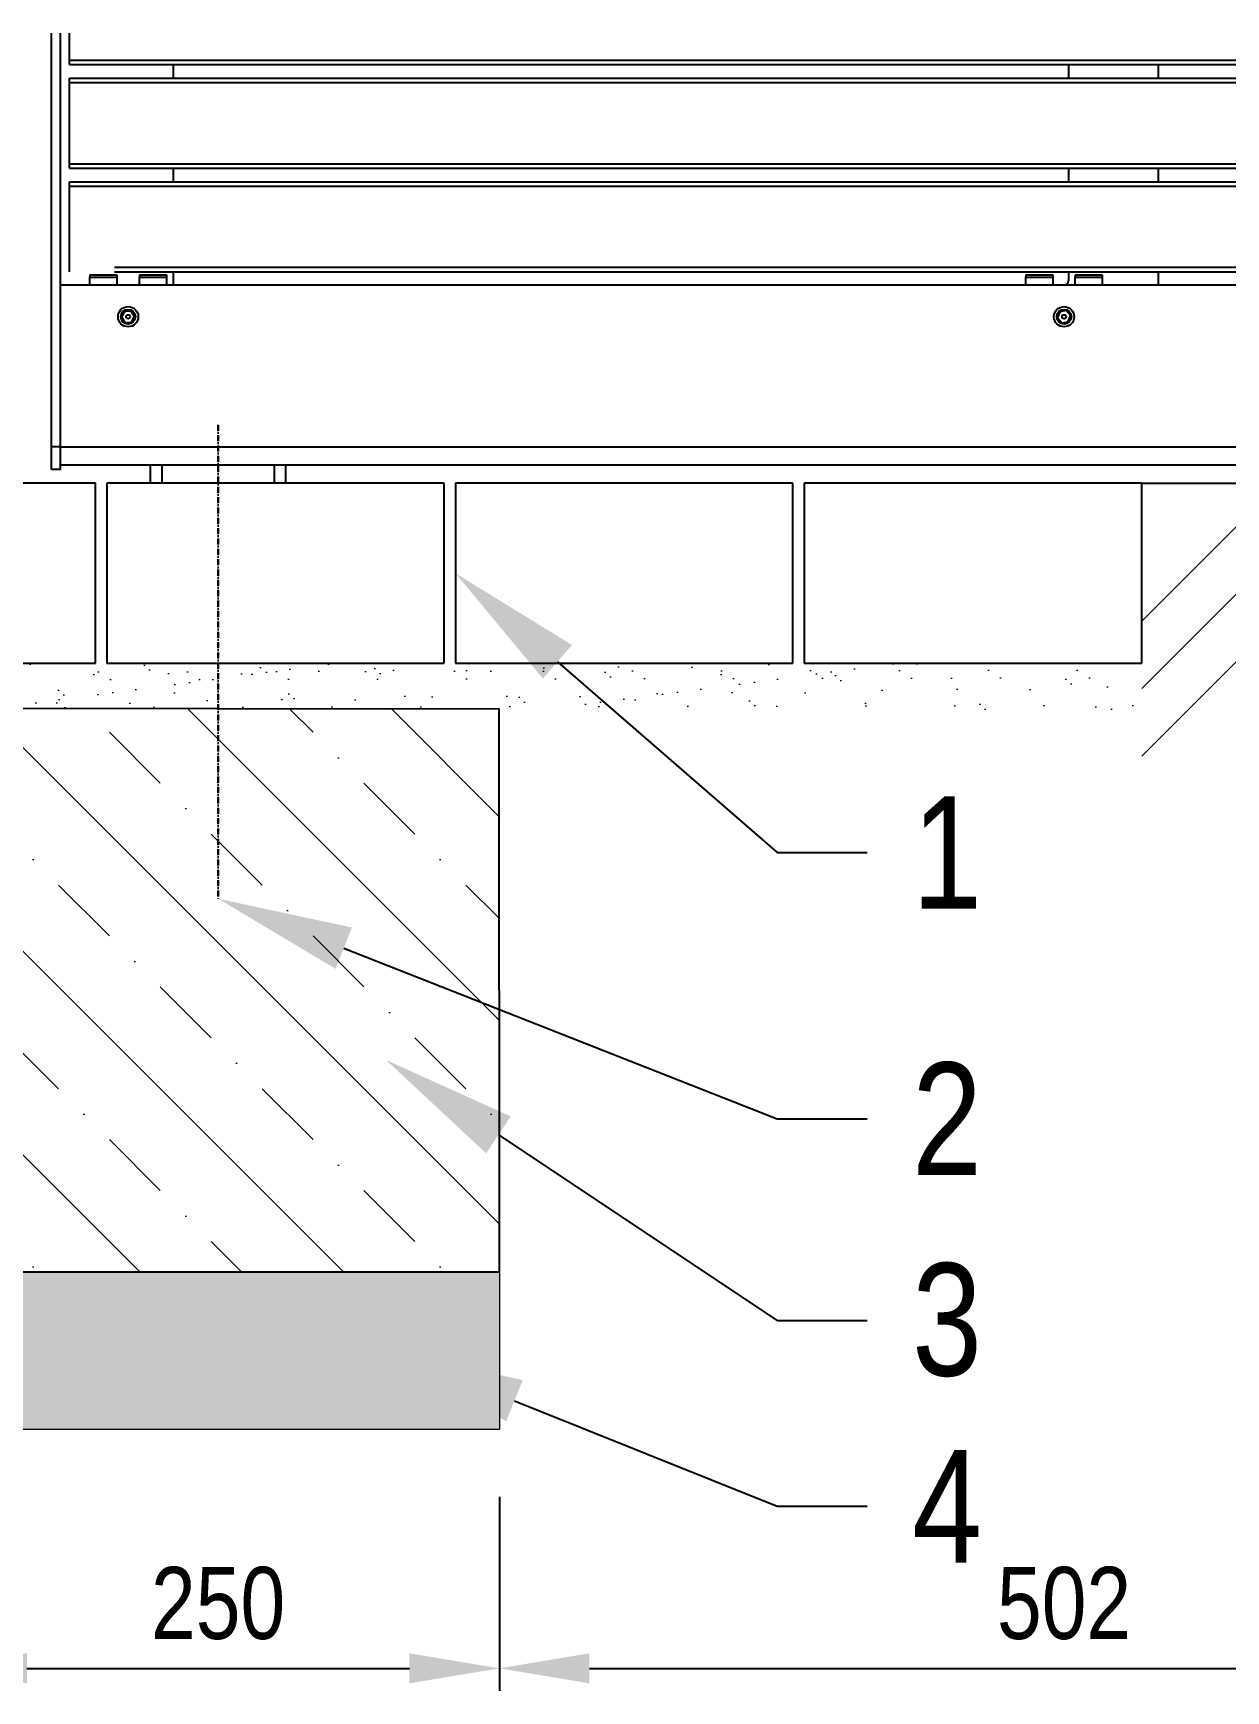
# Model space of a CAD drawing. Header units: millimetres. Extents: x 11004 to 16944, y 3085 to 7285.
# Drawn here: x 13368 to 13898, y 5080 to 5816 of the extents above; entities that cross this region are included whole.
import ezdxf
from ezdxf import colors
from ezdxf.entities.mleader import LeaderData, LeaderLine
from ezdxf.math import Vec2, Vec3

# ---------------------------------------------------------------- set-up
doc = ezdxf.new("R2010")
doc.units = ezdxf.units.MM
doc.header["$LTSCALE"] = 0.3
doc.linetypes.add('DashDot', pattern=[15, 9, -3, 0, -3])
doc.layers.add('SRAFY', color=251, linetype='Continuous', lineweight=13)
doc.styles.add('SEACAD_Arial', font='arial.ttf', dxfattribs={"width": 0.8})
doc.dimstyles.new('ISO-25', dxfattribs={"dimtxt": 1.6, "dimasz": 2, "dimexe": 0.5, "dimexo": 1.5, "dimtad": 1, "dimdec": 0, "dimtxsty": 'SEACAD_Arial', "dimcen": 2, "dimadec": 0, "dimazin": 0, "dimtfac": 1, "dimtdec": 0, "dimtmove": 0, "dimatfit": 3, "dimfxl": 1, "dimarcsym": 0})

# ---------------------------------------------------------------- blocks, each defined once
blk = doc.blocks.new('*D139')
at = {"color": 0, "lineweight": -2, "transparency": 16777216}
for p, q in [((13324.81, 5166.12), (13324.81, 5079.82)), ((13574.8, 5166.05), (13574.8, 5079.82)), ((13364.81, 5089.82), (13534.8, 5089.82))]:
    blk.add_line(p, q, dxfattribs=at)
at = {"color": 0, "transparency": 16777216}
for points in [[(13364.81, 5096.48), (13364.81, 5083.15), (13324.81, 5089.82)], [(13534.8, 5096.48), (13534.8, 5083.15), (13574.8, 5089.82)]]:
    blk.add_solid(points, dxfattribs=at)
at = {"layer": 'Defpoints', "color": 0, "transparency": 16777216}
for p in [(13324.81, 5196.12), (13574.8, 5196.05), (13574.8, 5089.82)]:
    blk.add_point(p, dxfattribs=at)
at = {"color": 0, "transparency": 16777216, "insert": (13449.8, 5118.65), "char_height": 32, "attachment_point": 5, "style": 'SEACAD_Arial'}
blk.add_mtext('250', dxfattribs=at)
blk = doc.blocks.new('*D141')
at = {"color": 0, "lineweight": -2, "transparency": 16777216}
for p, q in [((14076.81, 5216.62), (14076.81, 5079.82)), ((13574.8, 5166.05), (13574.8, 5079.82)), ((13614.8, 5089.82), (14036.81, 5089.82))]:
    blk.add_line(p, q, dxfattribs=at)
at = {"color": 0, "transparency": 16777216}
for points in [[(13614.8, 5096.48), (13614.8, 5083.15), (13574.8, 5089.82)], [(14036.81, 5096.48), (14036.81, 5083.15), (14076.81, 5089.82)]]:
    blk.add_solid(points, dxfattribs=at)
at = {"layer": 'Defpoints', "color": 0, "transparency": 16777216}
for p in [(14076.81, 5246.62), (13574.8, 5196.05), (14076.81, 5089.82)]:
    blk.add_point(p, dxfattribs=at)
at = {"color": 0, "transparency": 16777216, "insert": (13825.81, 5118.65), "char_height": 32, "attachment_point": 5, "style": 'SEACAD_Arial'}
blk.add_mtext('502', dxfattribs=at)

msp = doc.modelspace()

# ---------------------------------------------------------------- hatches: boundary and pattern name
at = {"layer": 'SRAFY'}
h = msp.add_hatch(dxfattribs=at)
h.set_pattern_fill('GOST_GROUND', color=256, scale=10)
h.set_pattern_definition([(45, (6909.85, 301.79), (141.4214, -9e-15), [200]), (45, (6939.85, 301.79), (141.4214, -9e-15), [200]), (45, (6969.85, 301.79), (141.4214, -9e-15), [200])])
h.paths.add_polyline_path([(14076.78, 5467.53), (13860.3, 5462.61), (13860.3, 5616.45), (14478.63, 5616.44), (14478.63, 5469.03), (14326.81, 5469.03), (14326.81, 5566.61), (14076.78, 5564.67)])
h = msp.add_hatch(dxfattribs=at)
h.set_pattern_fill('AR-SAND', color=256, scale=0.5)
h.set_pattern_definition([(37.5, (6709.854, 301.79), (-0.800016, 24.47066), [0, -19.304, 0, -21.59, 0, -20.6375]), (7.5, (6709.854, 301.79), (22.47616, 35.84126), [0, -10.414, 0, -17.399, 0, -6.6675]), (327.5, (6694.233, 301.79), (39.54962, 0.07186), [0, -6.35, 0, -22.86, 0, -29.845]), (317.5, (6694.233, 301.79), (38.17782, 11.14647), [0, -3.175, 0, -14.986, 0, -17.145])])
h.paths.add_polyline_path([(13245.3, 5536.45), (13245.3, 5516.49), (13275.83, 5516.45), (13395.8, 5516.28), (13395.8, 5536.45)])
h.paths.add_polyline_path([(13860.3, 5516.1), (13860.3, 5536.45), (13395.8, 5536.45), (13395.8, 5516.28), (13525.8, 5516.1)])
h = msp.add_hatch(dxfattribs=at)
h.set_pattern_fill('BETON-PROSTY', color=256, scale=0.8, angle=90)
h.set_pattern_definition([(135, (6364.294, 731.35), (-45.25483, -45.25483), []), (135, (6364.294, 776.605), (-67.88225, -22.6274), [32, -16, 0, -16])])
h.paths.add_polyline_path([(12947.33, 5390.51), (12947.33, 5516.1), (11146.82, 5521.45), (11146.83, 5270.28), (11847.33, 5268.17), (12947.34, 5266.11)])
h.paths.add_polyline_path([(13574.8, 5390.51), (13574.78, 5516.03), (13324.81, 5516.21), (13324.81, 5266.22), (13574.8, 5266.04)])
h = msp.add_hatch(dxfattribs=at)
h.set_pattern_fill('AR-SAND', color=256, scale=0.5)
h.set_pattern_definition([(37.5, (6364.294, 731.35), (-0.800016, 24.47066), [0, -19.304, 0, -21.59, 0, -20.6375]), (7.5, (6364.294, 731.35), (22.47616, 35.84126), [0, -10.414, 0, -17.399, 0, -6.6675]), (327.5, (6348.673, 731.35), (39.54962, 0.07186), [0, -6.35, 0, -22.86, 0, -29.845]), (317.5, (6348.673, 731.35), (38.17782, 11.14647), [0, -3.175, 0, -14.986, 0, -17.145])])
h.paths.add_polyline_path([(12947.23, 5194.99), (12947.34, 5265.11), (11146.84, 5270.11), (11146.71, 5195.16)])
h.paths.add_polyline_path([(13574.79, 5196.05), (13574.8, 5266.04), (13324.81, 5266.04), (13324.81, 5266.04), (13324.81, 5196.05)])

# ---------------------------------------------------------------- linework, layer by layer
for p, q in [((13375.8, 5632.56), (13375.8, 5816.45)), ((13379.8, 5632.56), (13379.8, 5816.45)), ((13383.8, 5804.45), (13383.8, 5816.45)), ((13383.8, 5802.45), (13383.8, 5804.45)), ((13383.8, 5804.45), (14267.8, 5804.45)), ((13383.8, 5802.45), (14267.8, 5802.45)), ((13429.8, 5802.45), (13429.8, 5796.45)), ((13827.8, 5802.45), (13827.8, 5796.45)), ((13867.8, 5796.45), (13867.8, 5802.45)), ((13383.8, 5796.45), (14267.8, 5796.45)), ((13383.8, 5794.45), (13383.8, 5796.45)), ((13383.8, 5758.45), (13383.8, 5794.45)), ((13383.8, 5794.45), (14267.8, 5794.45)), ((13383.8, 5756.45), (13383.8, 5758.45)), ((13383.8, 5758.45), (14267.8, 5758.45)), ((13383.8, 5756.45), (14267.8, 5756.45)), ((13429.8, 5756.45), (13429.8, 5750.45)), ((13827.8, 5756.45), (13827.8, 5750.45)), ((13867.8, 5750.45), (13867.8, 5756.45)), ((13383.8, 5750.45), (14267.8, 5750.45)), ((13383.8, 5748.45), (13383.8, 5750.45)), ((13383.8, 5712.45), (13383.8, 5748.45)), ((13383.8, 5748.45), (14267.8, 5748.45)), ((13383.8, 5710.45), (13383.8, 5712.45)), ((13392.8, 5709.05), (13404.8, 5709.05)), ((13392.8, 5709.05), (13392.8, 5708.05)), ((13403.8, 5712.45), (14267.8, 5712.45)), ((13403.8, 5710.45), (14267.8, 5710.45)), ((13404.8, 5709.05), (13404.8, 5708.05)), ((13414.8, 5709.05), (13426.8, 5709.05)), ((13414.8, 5709.05), (13414.8, 5708.05)), ((13426.8, 5709.05), (13426.8, 5708.05)), ((13429.8, 5710.45), (13429.8, 5704.45)), ((13808.8, 5709.05), (13820.8, 5709.05)), ((13808.8, 5709.05), (13808.8, 5708.05)), ((13820.8, 5709.05), (13820.8, 5708.05)), ((13827.8, 5710.45), (13827.8, 5706.45)), ((13830.8, 5709.05), (13842.8, 5709.05)), ((13830.8, 5709.05), (13830.8, 5708.05)), ((13842.8, 5709.05), (13842.8, 5708.05)), ((13867.8, 5704.45), (13867.8, 5710.45)), ((14271.8, 5704.45), (13379.8, 5704.45)), ((13392.8, 5708.05), (13404.8, 5708.05)), ((13392.8, 5704.45), (13392.8, 5708.05)), ((13404.8, 5708.05), (13404.8, 5704.45)), ((13414.8, 5708.05), (13426.8, 5708.05)), ((13414.8, 5704.45), (13414.8, 5708.05)), ((13426.8, 5708.05), (13426.8, 5704.45)), ((13808.8, 5708.05), (13820.8, 5708.05)), ((13808.8, 5704.45), (13808.8, 5708.05)), ((13820.8, 5708.05), (13820.8, 5704.45)), ((13830.8, 5708.05), (13842.8, 5708.05)), ((13830.8, 5704.45), (13830.8, 5708.05)), ((13842.8, 5708.05), (13842.8, 5704.45)), ((13408.32, 5692.93), (13406.91, 5690.41)), ((13406.91, 5690.41), (13408.38, 5687.93)), ((13411.21, 5692.96), (13408.32, 5692.93)), ((13408.38, 5687.93), (13411.27, 5687.97)), ((13412.68, 5690.48), (13411.21, 5692.96)), ((13411.27, 5687.97), (13412.68, 5690.48)), ((13823.95, 5692.66), (13822.95, 5689.96)), ((13822.95, 5689.96), (13824.8, 5687.74)), ((13826.79, 5693.16), (13823.95, 5692.67)), ((13824.8, 5687.74), (13827.64, 5688.23)), ((13828.64, 5690.94), (13826.79, 5693.16)), ((13827.64, 5688.23), (13828.64, 5690.94)), ((13375.8, 5622.56), (13375.8, 5632.56)), ((13379.8, 5632.56), (13375.8, 5632.56)), ((13379.8, 5622.56), (13379.8, 5632.56)), ((14271.8, 5632.45), (13379.8, 5632.45)), ((13379.8, 5622.56), (13375.8, 5622.56)), ((14271.8, 5624.45), (13379.8, 5624.45)), ((13419.8, 5616.45), (13419.8, 5624.45)), ((13424.8, 5624.45), (13424.8, 5616.45)), ((13474.8, 5616.45), (13474.8, 5624.45)), ((13479.8, 5624.45), (13479.8, 5616.45)), ((13424.8, 5616.45), (13419.8, 5616.45)), ((13474.8, 5616.45), (13424.8, 5616.45)), ((13479.8, 5616.45), (13474.8, 5616.45)), ((13860.3, 5616.45), (14475.67, 5616.45))]:
    msp.add_line(p, q)
at = {"linetype": 'DashDot', "lineweight": 30}
msp.add_line((13449.8, 5642.47), (13449.8, 5431.81), dxfattribs=at)
at = {"color": 7, "linetype": 'Continuous'}
for p, q in [((13395.3, 5616.45), (13245.3, 5616.45)), ((13395.3, 5536.45), (13395.3, 5616.45)), ((13550.3, 5616.45), (13400.3, 5616.45)), ((13400.3, 5616.45), (13400.3, 5536.45)), ((13550.3, 5536.45), (13550.3, 5616.45)), ((13705.3, 5616.45), (13555.3, 5616.45)), ((13555.3, 5616.45), (13555.3, 5536.45)), ((13705.3, 5536.45), (13705.3, 5616.45)), ((13860.3, 5616.45), (13710.3, 5616.45)), ((13710.3, 5616.45), (13710.3, 5536.45)), ((13860.3, 5536.45), (13860.3, 5616.45)), ((13245.3, 5536.45), (13395.3, 5536.45)), ((13400.3, 5536.45), (13550.3, 5536.45)), ((13555.3, 5536.45), (13705.3, 5536.45)), ((13710.3, 5536.45), (13860.3, 5536.45))]:
    msp.add_line(p, q, dxfattribs=at)
at = {"flags": 128}
for points in [[(13406.91, 5690.41), (13406.91, 5690.41), (13406.91, 5690.41), (13406.91, 5690.41), (13406.91, 5690.41), (13406.91, 5690.41), (13406.91, 5690.41), (13406.91, 5690.41), (13406.91, 5690.41)], [(13408.32, 5692.93), (13408.32, 5692.93), (13408.32, 5692.93), (13408.32, 5692.93), (13408.32, 5692.93), (13408.32, 5692.93), (13408.32, 5692.93), (13408.32, 5692.93), (13408.32, 5692.93)], [(13408.38, 5687.93), (13408.38, 5687.93), (13408.38, 5687.93), (13408.38, 5687.93), (13408.38, 5687.93), (13408.38, 5687.93), (13408.38, 5687.93), (13408.38, 5687.93), (13408.38, 5687.93)], [(13411.21, 5692.96), (13411.21, 5692.96), (13411.21, 5692.96), (13411.21, 5692.96), (13411.21, 5692.96), (13411.21, 5692.96), (13411.21, 5692.96), (13411.21, 5692.96), (13411.21, 5692.96)], [(13411.27, 5687.97), (13411.27, 5687.97), (13411.27, 5687.97), (13411.27, 5687.97), (13411.27, 5687.97), (13411.27, 5687.97), (13411.27, 5687.97), (13411.27, 5687.97), (13411.27, 5687.97)], [(13412.68, 5690.48), (13412.68, 5690.48), (13412.68, 5690.48), (13412.68, 5690.48), (13412.68, 5690.48), (13412.68, 5690.48), (13412.68, 5690.48), (13412.68, 5690.48), (13412.68, 5690.48)], [(13822.95, 5689.96), (13822.95, 5689.96), (13822.95, 5689.96), (13822.95, 5689.96), (13822.95, 5689.96), (13822.95, 5689.96), (13822.95, 5689.96), (13822.95, 5689.96), (13822.95, 5689.96)], [(13823.95, 5692.67), (13823.95, 5692.67), (13823.95, 5692.67), (13823.95, 5692.67), (13823.95, 5692.67), (13823.95, 5692.66), (13823.95, 5692.66), (13823.95, 5692.66), (13823.95, 5692.66)], [(13824.8, 5687.74), (13824.8, 5687.74), (13824.8, 5687.74), (13824.8, 5687.74), (13824.8, 5687.74), (13824.8, 5687.74), (13824.8, 5687.74), (13824.8, 5687.74), (13824.8, 5687.74)], [(13826.79, 5693.16), (13826.79, 5693.16), (13826.79, 5693.16), (13826.79, 5693.16), (13826.79, 5693.16), (13826.79, 5693.16), (13826.79, 5693.16), (13826.79, 5693.16), (13826.79, 5693.16)], [(13827.64, 5688.23), (13827.64, 5688.23), (13827.64, 5688.23), (13827.64, 5688.23), (13827.64, 5688.23), (13827.64, 5688.23), (13827.64, 5688.23), (13827.64, 5688.23), (13827.64, 5688.23)], [(13828.64, 5690.94), (13828.64, 5690.94), (13828.64, 5690.94), (13828.64, 5690.94), (13828.64, 5690.94), (13828.64, 5690.94), (13828.64, 5690.94), (13828.64, 5690.94), (13828.64, 5690.94)]]:
    msp.add_lwpolyline(points, dxfattribs=at)
msp.add_lwpolyline([(13324.81, 5266.04), (13574.82, 5266.04), (13574.78, 5516.03), (13324.81, 5516.38)], close=True)
for centre, radius in [((13409.8, 5690.45), 4.5), ((13825.8, 5690.45), 4.5), ((13409.8, 5690.45), 3.25), ((13409.8, 5690.45), 3.1), ((13409.8, 5690.45), 3.03), ((13409.8, 5690.45), 0.894), ((13825.8, 5690.45), 3.25), ((13825.8, 5690.45), 3.1), ((13825.8, 5690.45), 3.03), ((13825.8, 5690.45), 0.894)]:
    msp.add_circle(centre, radius)
at = {"color": 7, "linetype": 'Continuous'}
msp.add_circle((13574.81, 5266.04), 0.01, dxfattribs=at)
msp.add_arc((13825.8, 5706.45), 2, 270, 0)
at = {"layer": 'SRAFY'}
for p in [(13574.8, 5266.04), (13324.81, 5196.05)]:
    msp.add_line(p, (13574.8, 5196.05), dxfattribs=at)

# ---------------------------------------------------------------- dimensions: what is measured, and where the dimension line sits
for base, p1, p2, picture, middle in [((14076.81, 5089.82), (13574.8, 5196.05), (14076.81, 5246.62), '*D141', (13825.81, 5118.65)), ((13574.8, 5089.82), (13324.81, 5196.12), (13574.8, 5196.05), '*D139', (13449.8, 5118.65))]:
    dim = msp.add_linear_dim(base=base, p1=p1, p2=p2, dimstyle='ISO-25', override={"dimscale": 0, "dimtix": 0, "dimtofl": 1, "dimtmove": 0, "dimatfit": 3})
    dim.commit()
    dim.dimension.update_dxf_attribs({"geometry": picture, "text_midpoint": middle})

# ---------------------------------------------------------------- leaders
ml = msp.add_multileader_mtext('Standard')
ml.set_content('1', color=256, style='SEACAD_Arial')
ml.set_leader_properties()
ml.build(insert=Vec2(0, 0))
ml.multileader.update_dxf_attribs({"text_right_attachment_type": 6, "dogleg_length": 2, "arrow_head_size": 60, "scale": 20})
ctx = ml.context
ctx.base_point, ctx.scale, ctx.char_height, ctx.arrow_head_size, ctx.landing_gap_size, ctx.plane_origin = Vec3(13738.26, 5452.35), 20, 50, 60, 20, Vec3(13475.3, 5616.45)
ctx.right_attachment = 6
notes = []
notes.append((ctx, [(0, (1, 1, 0), (13698.26, 5452.35), (1, 0), 40, [(0, [(13555.3, 5576.45)], 0, [])])]))
ctx.mtext.insert, ctx.mtext.flow_direction = Vec3(13758.26, 5477.35), 5
ml = msp.add_multileader_mtext('Standard')
ml.set_content('2', color=256, style='SEACAD_Arial')
ml.set_leader_properties()
ml.build(insert=Vec2(0, 0))
ml.multileader.update_dxf_attribs({"text_right_attachment_type": 6, "dogleg_length": 2, "arrow_head_size": 60, "scale": 20})
ctx = ml.context
ctx.base_point, ctx.scale, ctx.char_height, ctx.arrow_head_size, ctx.landing_gap_size, ctx.plane_origin = Vec3(13738.26, 5334.03), 20, 50, 60, 20, Vec3(13395.8, 5431.81)
ctx.right_attachment = 6
notes.append((ctx, [(0, (1, 1, 0), (13698.26, 5334.03), (1, 0), 40, [(0, [(13449.8, 5431.81)], 0, [])])]))
ctx.mtext.insert, ctx.mtext.flow_direction = Vec3(13758.26, 5359.03), 5
ml = msp.add_multileader_mtext('Standard')
ml.set_content('3', color=256, style='SEACAD_Arial')
ml.set_leader_properties()
ml.build(insert=Vec2(0, 0))
ml.multileader.update_dxf_attribs({"text_right_attachment_type": 6, "dogleg_length": 2, "arrow_head_size": 60, "scale": 20})
ctx = ml.context
ctx.base_point, ctx.scale, ctx.char_height, ctx.arrow_head_size, ctx.landing_gap_size, ctx.plane_origin = Vec3(13738.26, 5244.43), 20, 50, 60, 20, Vec3(13394.77, 5218.97)
ctx.right_attachment = 6
notes.append((ctx, [(0, (1, 1, 0), (13698.26, 5244.43), (1, 0), 40, [(0, [(13524.45, 5360.13)], 0, [])])]))
ctx.mtext.insert, ctx.mtext.flow_direction = Vec3(13758.26, 5269.87), 5
ml = msp.add_multileader_mtext('Standard')
ml.set_content('4', color=256, style='SEACAD_Arial')
ml.set_leader_properties()
ml.build(insert=Vec2(0, 0))
ml.multileader.update_dxf_attribs({"text_right_attachment_type": 6, "dogleg_length": 2, "arrow_head_size": 60, "scale": 20})
ctx = ml.context
ctx.base_point, ctx.scale, ctx.char_height, ctx.arrow_head_size, ctx.landing_gap_size, ctx.plane_origin = Vec3(13738.26, 5161.84), 20, 50, 60, 20, Vec3(13315.68, 5272.22)
ctx.right_attachment = 6
notes.append((ctx, [(0, (1, 1, 0), (13698.26, 5161.84), (1, 0), 40, [(0, [(13525.82, 5231.11)], 0, [])])]))
ctx.mtext.insert, ctx.mtext.flow_direction = Vec3(13758.26, 5186.84), 5
for ctx, leaders in notes:
    for number, flags, end, landing, length, lines in leaders:
        leader = LeaderData()
        leader.index, (leader.has_last_leader_line, leader.has_dogleg_vector, leader.attachment_direction) = number, flags
        leader.last_leader_point, leader.dogleg_vector, leader.dogleg_length = Vec3(end), Vec3(landing), length
        for number, points, colour, breaks in lines:
            line = LeaderLine()
            line.index, line.vertices, line.color, line.breaks = number, Vec3.list(points), colors.encode_raw_color(colour), breaks
            leader.lines.append(line)
        ctx.leaders.append(leader)

doc.saveas('drawing.dxf')
